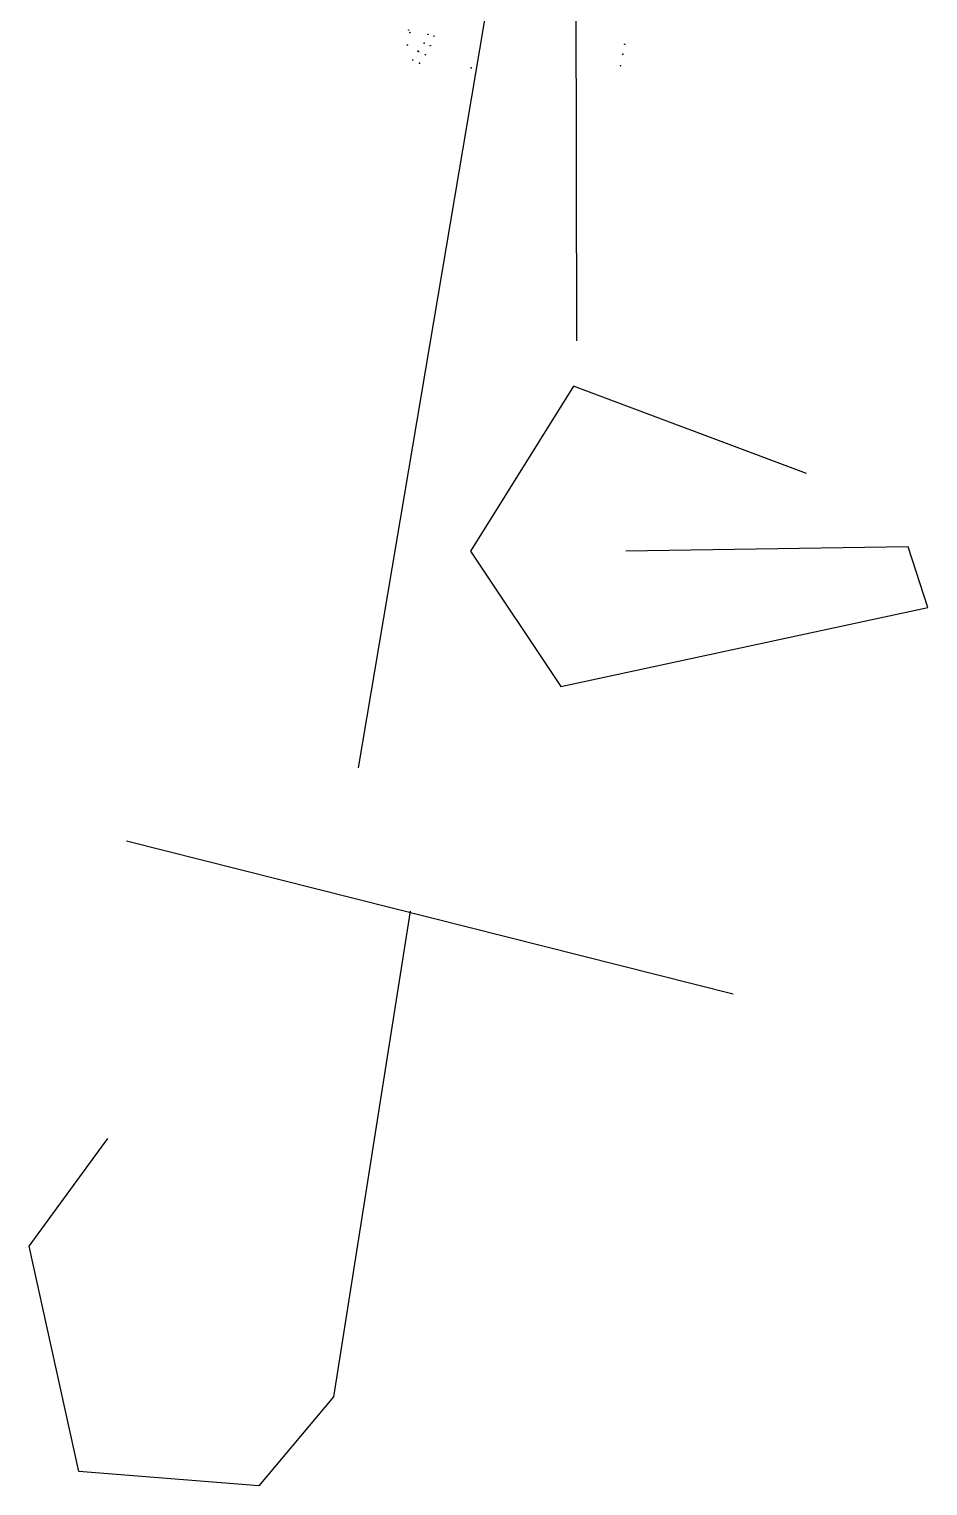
# Model space of a CAD drawing. Header units: millimetres. Extents: x 292691 to 302352, y 7824595 to 7836845.
# Drawn here: x 296109 to 299197, y 7824595 to 7829604 of the extents above; entities that cross this region are included whole.
import ezdxf

# ---------------------------------------------------------------- set-up
doc = ezdxf.new("R2010")
doc.units = ezdxf.units.MM
doc.layers.add('lista_postes', color=1, linetype='Continuous')

# ---------------------------------------------------------------- blocks, each defined once
blk = doc.blocks.new('symbolLayer0')
at = {"linetype": 'Continuous'}
h = blk.add_hatch(color=1, dxfattribs=at)
edge = h.paths.add_edge_path()
edge.add_arc((0.1, 0.1), 0.5, 0, 360)
at = {"color": 1, "linetype": 'Continuous', "lineweight": 20}
blk.add_circle((0.1, 0.1), 1, dxfattribs=at)
at = {"color": 1, "linetype": 'Continuous'}
blk.add_circle((0.1, 0.1), 0.5, dxfattribs=at)

msp = doc.modelspace()

# ---------------------------------------------------------------- linework, layer by layer
for points in [[(297800.3, 7830390.2), (297240, 7827064.2)], [(297986.6, 7830338.6), (297989.3, 7828532.4)], [(298779.7, 7828075.8), (297979.6, 7828376.2), (297625.6, 7827809.4), (297936, 7827344.3), (299196.7, 7827615.6), (299128.8, 7827823.9), (298159, 7827809.4)], [(296443.5, 7826812.7), (298527.8, 7826286.8)], [(297418.1, 7826571.1), (297154.8, 7824901), (296898.7, 7824595.4), (296279.8, 7824645.1), (296109.1, 7825419.8), (296379.4, 7825789.3)]]:
    msp.add_lwpolyline(points)

# ---------------------------------------------------------------- block references
at = {"layer": 'lista_postes'}
for p in [(297413, 7829601), (297417, 7829592), (297479, 7829586), (297500, 7829580), (297408.6, 7829549.2), (297444.8, 7829528.6), (297447, 7829527), (297466, 7829556), (297470, 7829516), (297487, 7829547), (298149, 7829518), (298155, 7829552), (297427, 7829498), (297450, 7829487), (297628, 7829471), (298141, 7829478)]:
    msp.add_blockref('symbolLayer0', p, dxfattribs=at)

doc.saveas('drawing.dxf')
